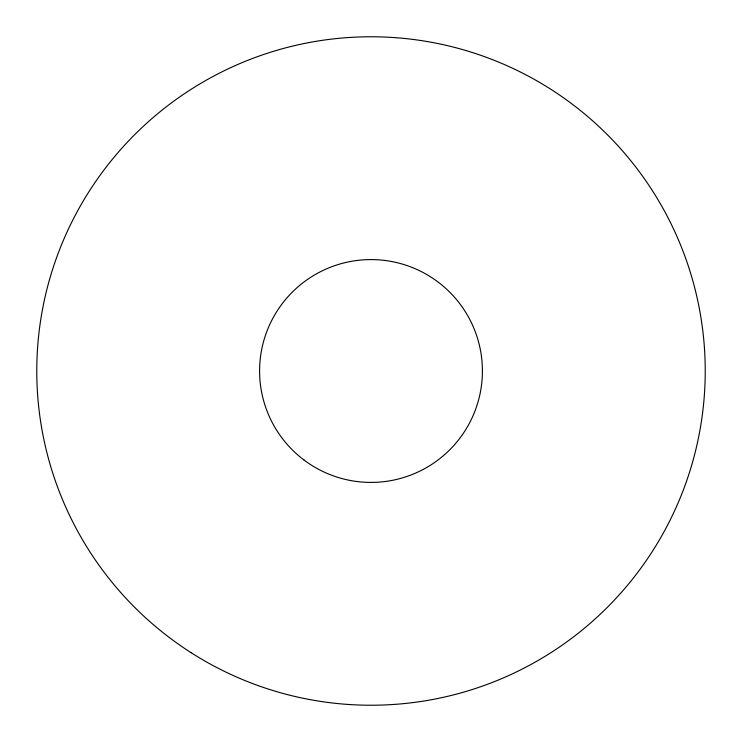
<?xml version="1.0" encoding="UTF-8"?>
<svg xmlns="http://www.w3.org/2000/svg" width="742" height="742" viewBox="0 0 742 742"><rect width="100%" height="100%" fill="white"/><g stroke="black" fill="none" stroke-linecap="round" stroke-linejoin="round"><path stroke-width="1.11" d="M191.195 652.747A334.234 334.234 0 0 0 704.9 385.849A334.234 334.234 0 0 0 216.905 74.413A334.234 334.234 0 0 0 191.195 652.747M304.109 460.096A111.411 111.411 0 0 0 481.604 384.384A111.411 111.411 0 0 0 327.287 268.521A111.411 111.411 0 0 0 304.109 460.096"/></g></svg>
